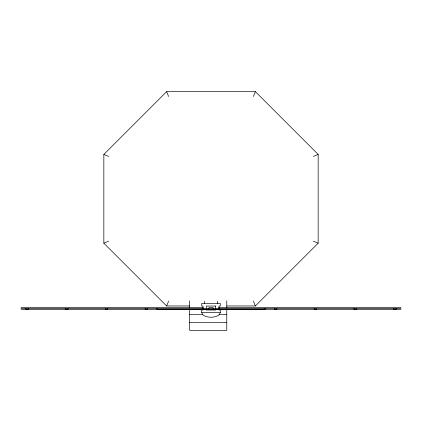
<?xml version="1.0" encoding="UTF-8"?>
<svg xmlns="http://www.w3.org/2000/svg" width="422" height="422" viewBox="0 0 422 422"><rect width="100%" height="100%" fill="white"/><g stroke="black" fill="none" stroke-linecap="round" stroke-linejoin="round"><path stroke-width="0.63" d="M189.652 305.961L166.616 305.961L168.605 301.15M253.395 96.459L255.384 91.648L318.156 154.42L318.156 243.188L255.384 305.961L226.772 305.961M220.279 312.676L219.034 314.997C214.265 318.024 207.735 318.024 202.966 314.997L201.721 312.676L201.721 310.022L202.966 310.022L202.966 306.05L201.721 306.05L201.721 303.397L220.279 303.397L220.279 306.05L219.034 306.05L219.034 310.022L220.279 310.022L220.279 312.676L201.721 312.676M166.616 305.961L103.844 243.188L103.844 154.42L166.616 91.648L255.384 91.648M103.844 243.188L108.654 241.199M313.346 156.414L318.156 154.42M203.367 307.638L21.1 307.638L21.1 308.435L400.9 308.435L400.9 307.638L218.633 307.638M21.1 309.363L400.9 309.363M189.652 314.443L202.676 314.443M218.955 314.443L226.772 314.443M189.652 322.397L226.772 322.397M103.844 154.42L108.654 156.414M313.346 241.199L318.156 243.188M166.616 91.648L168.605 96.459M253.395 301.15L255.384 305.961M396.126 308.435L396.126 309.231L393.742 309.231L393.742 308.435M356.363 308.435L356.363 309.231L353.974 309.231L353.974 308.435M316.595 308.435L316.595 309.231L314.211 309.231L314.211 308.435M276.827 308.435L276.827 309.231L274.442 309.231L274.442 308.435M265.085 308.303L265.085 309.231L156.915 309.231L156.915 308.303M226.772 300.802L226.772 307.939M226.772 309.226L226.772 330.352L189.652 330.352L189.652 309.226M217.625 301.213L217.625 303.708M213.121 308.435L213.121 307.638L208.879 307.638L208.879 308.435M204.375 301.213L204.375 303.708M189.652 300.802L189.652 307.939M147.558 308.435L147.558 309.231L145.173 309.231L145.173 308.435M107.789 308.435L107.789 309.231L105.405 309.231L105.405 308.435M68.026 308.435L68.026 309.231L65.637 309.231L65.637 308.435M28.258 308.435L28.258 309.231L25.874 309.231L25.874 308.435M215.642 306.05L206.358 306.05L206.358 310.022L215.642 310.022L215.642 306.05"/></g></svg>
